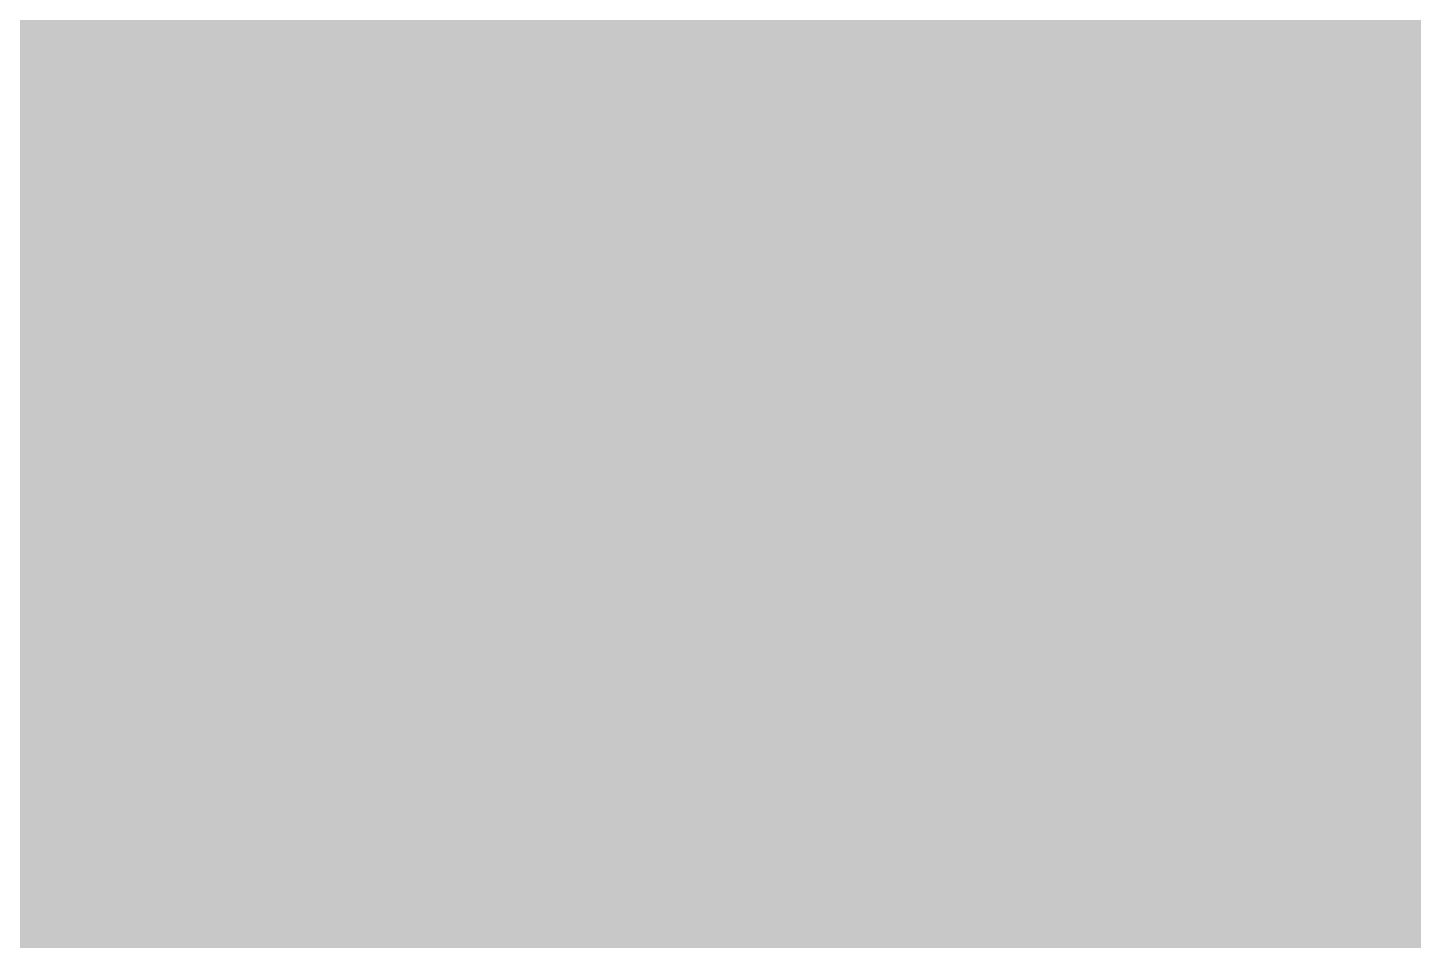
# Model space of a CAD drawing. Extents: x -60 to 60, y 0 to 50.
# Drawn here: x -38.61 to -31.78, y 23.83 to 28.32 of the extents above; entities that cross this region are included whole.
import ezdxf

# ---------------------------------------------------------------- set-up
doc = ezdxf.new("R2010")
doc.units = 0
doc.layers.add('42', color=132, linetype='CONTINUOUS')

msp = doc.modelspace()

# ---------------------------------------------------------------- linework, layer by layer
at = {"layer": '42', "const_width": 0.3556}
for points in [[(-45.268, 28.448), (4.008, 28.448)], [(-45.268, 28.0924), (4.008, 28.0924)], [(-45.268, 27.7368), (4.008, 27.7368)], [(-45.268, 27.3812), (4.008, 27.3812)], [(-45.268, 27.0256), (4.008, 27.0256)], [(-45.268, 26.67), (4.008, 26.67)], [(-45.268, 26.3144), (4.008, 26.3144)], [(-45.268, 25.9588), (4.008, 25.9588)], [(-45.268, 25.6032), (4.008, 25.6032)], [(-45.268, 25.2476), (4.008, 25.2476)], [(-45.268, 24.892), (4.008, 24.892)], [(-45.268, 24.5364), (4.008, 24.5364)], [(-45.268, 24.1808), (4.008, 24.1808)], [(-45.268, 23.8252), (4.008, 23.8252)]]:
    msp.add_lwpolyline(points, dxfattribs=at)

doc.saveas('drawing.dxf')
